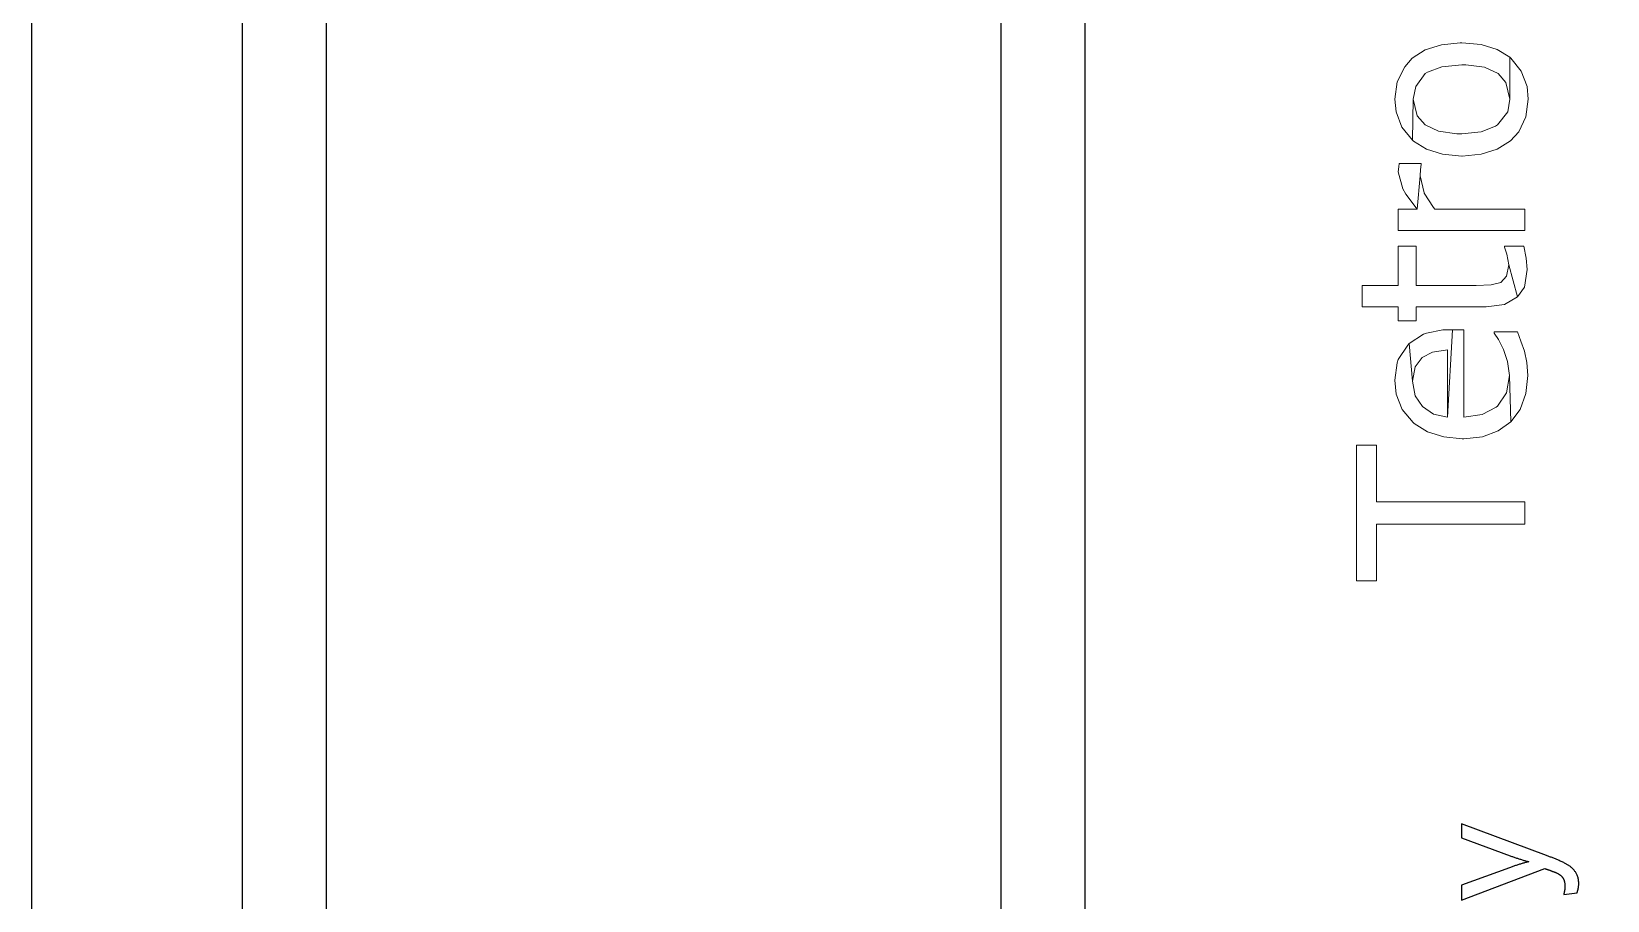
# Model space of a CAD drawing. Header units: millimetres. Extents: x 0 to 20, y 0 to 10.
# Drawn here: x 0 to 1.87, y 2.213 to 3.244 of the extents above; entities that cross this region are included whole.
import ezdxf

# ---------------------------------------------------------------- set-up
doc = ezdxf.new("R2010")
doc.units = ezdxf.units.MM
doc.header["$MEASUREMENT"] = 0
for name, color, linetype in [('Etch Layer 1', 10, 'Continuous'), ('Etch Layer 2', 112, 'Continuous'), ('Metal Layer 1', 52, 'Continuous')]:
    doc.layers.add(name, color=color, linetype=linetype)

msp = doc.modelspace()

# ---------------------------------------------------------------- linework, layer by layer
msp.add_lwpolyline([(20, 10), (0, 10), (0, 0), (20, 0)], close=True)
at = {"layer": 'Etch Layer 1'}
for points in [[(3.6715, 0.35), (0.45, 0.35, -0.414214), (0.35, 0.45), (0.35, 4.375, -0.414214), (0.45, 4.475), (0.75, 4.475), (0.75, 4.575), (0.35, 4.575, 0.414214), (0.25, 4.475), (0.25, 0.35, 0.414214), (0.35, 0.25), (3.7715, 0.25, 0.414214)], [(3.7715, 1.25), (1.35, 1.25, -0.414214), (1.25, 1.35), (1.25, 4.475, 0.414214), (1.15, 4.575), (0.75, 4.575), (0.75, 4.475), (1.05, 4.475, -0.414214), (1.15, 4.375), (1.15, 1.35, 0.414214), (1.35, 1.15), (3.6715, 1.15, -0.414214)]]:
    msp.add_lwpolyline(points, format="xyb", dxfattribs=at)
at = {"layer": 'Etch Layer 2'}
for points in [[(3.6715, 0.35), (0.45, 0.35, -0.414214), (0.35, 0.45), (0.35, 4.375, -0.414214), (0.45, 4.475), (0.75, 4.475), (0.75, 4.575), (0.35, 4.575, 0.414214), (0.25, 4.475), (0.25, 0.35, 0.414214), (0.35, 0.25), (3.7715, 0.25, 0.414214)], [(3.7715, 1.25), (1.35, 1.25, -0.414214), (1.25, 1.35), (1.25, 4.475, 0.414214), (1.15, 4.575), (0.75, 4.575), (0.75, 4.475), (1.05, 4.475, -0.414214), (1.15, 4.375), (1.15, 1.35, 0.414214), (1.35, 1.15), (3.6715, 1.15, -0.414214)]]:
    msp.add_lwpolyline(points, format="xyb", dxfattribs=at)
at = {"layer": 'Metal Layer 1', "lineweight": 0}
for points in [[(1.6173, 3.1636), (1.619, 3.1483), (1.6255, 3.1301), (1.6384, 3.1148), (1.639, 3.1636), (1.642, 3.1784), (1.6532, 3.1937), (1.6561, 3.1954), (1.6732, 3.2019), (1.6967, 3.2042), (1.7014, 3.2042), (1.7238, 3.2013), (1.7397, 3.1937), (1.7491, 3.1831), (1.7538, 3.1636), (1.7538, 3.2131), (1.7385, 3.2225), (1.7197, 3.2284), (1.6967, 3.2301), (1.6949, 3.2301), (1.6726, 3.2278), (1.6532, 3.2219), (1.6379, 3.2119), (1.629, 3.2019), (1.6202, 3.1842)], [(1.6384, 3.1148), (1.6396, 3.1136), (1.6549, 3.1042), (1.6738, 3.0983), (1.6967, 3.096), (1.6973, 3.096), (1.7197, 3.0983), (1.7385, 3.1042), (1.7544, 3.1142), (1.7644, 3.1248), (1.7726, 3.1425), (1.7756, 3.1636), (1.7744, 3.1784), (1.7673, 3.1966), (1.755, 3.2119), (1.7538, 3.2131), (1.7538, 3.1636), (1.7514, 3.1483), (1.7391, 3.133), (1.7367, 3.1313), (1.7197, 3.1248), (1.6967, 3.1224), (1.6908, 3.1224), (1.669, 3.1254), (1.6532, 3.133), (1.6437, 3.1436), (1.639, 3.1636)], [(1.6214, 3.0771), (1.6214, 3.0771), (1.6267, 3.0571), (1.6302, 3.0506), (1.6437, 3.033), (1.6473, 3.0724), (1.6479, 3.0801), (1.6484, 3.086), (1.6484, 3.0871), (1.6226, 3.0871), (1.622, 3.083)], [(1.6214, 3.033), (1.6214, 3.0077), (1.7714, 3.0077), (1.7714, 3.033), (1.6649, 3.033), (1.6632, 3.0348), (1.652, 3.0518), (1.652, 3.0524), (1.6473, 3.0724), (1.6437, 3.033)], [(1.5784, 2.9424), (1.5784, 2.9171), (1.6214, 2.9171), (1.6214, 2.9006), (1.6426, 2.9006), (1.6426, 2.9171), (1.7255, 2.9171), (1.7473, 2.92), (1.7626, 2.9288), (1.7526, 2.9671), (1.7497, 2.9535), (1.7432, 2.9459), (1.7314, 2.943), (1.7138, 2.9424), (1.6426, 2.9424), (1.6426, 2.9889), (1.6214, 2.9889), (1.6214, 2.9424)], [(1.7473, 2.9889), (1.7473, 2.9877), (1.7503, 2.9794), (1.7526, 2.9671), (1.7626, 2.9288), (1.7709, 2.9406), (1.7744, 2.9612), (1.7732, 2.9747), (1.7703, 2.9889)], [(1.6173, 2.83), (1.619, 2.8135), (1.6261, 2.7952), (1.639, 2.7799), (1.6402, 2.7788), (1.6561, 2.7688), (1.6755, 2.7629), (1.6973, 2.7605), (1.6991, 2.7605), (1.7214, 2.7629), (1.7397, 2.7699), (1.755, 2.7805), (1.7532, 2.8358), (1.7497, 2.8152), (1.7391, 2.7994), (1.7373, 2.7982), (1.7208, 2.7894), (1.6991, 2.7864), (1.6991, 2.89), (1.6855, 2.89), (1.6796, 2.7864), (1.6632, 2.7899), (1.6502, 2.7988), (1.6414, 2.8117), (1.6384, 2.8288), (1.6343, 2.8735), (1.6326, 2.8717), (1.6214, 2.8547), (1.6202, 2.8506)], [(1.6343, 2.8735), (1.6384, 2.8288), (1.6414, 2.8458), (1.6496, 2.857), (1.662, 2.8635), (1.6796, 2.8659), (1.6796, 2.7864), (1.6855, 2.89), (1.6743, 2.89), (1.6549, 2.8859), (1.6514, 2.8847)], [(1.735, 2.8876), (1.735, 2.8859), (1.7403, 2.8782), (1.7461, 2.8664), (1.7508, 2.8523), (1.7532, 2.8358), (1.755, 2.7805), (1.755, 2.7805), (1.7661, 2.7952), (1.7726, 2.8141), (1.775, 2.8358), (1.7738, 2.8511), (1.7709, 2.8647), (1.7667, 2.8765), (1.7626, 2.8876)], [(1.5719, 2.7529), (1.5719, 2.5922), (1.5955, 2.5922), (1.5955, 2.6593), (1.7714, 2.6593), (1.7714, 2.6858), (1.5955, 2.6858), (1.5955, 2.7529)]]:
    msp.add_lwpolyline(points, close=True, dxfattribs=at)
at = {"layer": 'Metal Layer 1'}
msp.add_lwpolyline([(1.7995, 2.2493), (1.8, 2.2491), (1.8006, 2.2489), (1.8011, 2.2487), (1.8017, 2.2485), (1.8022, 2.2483), (1.8028, 2.2481), (1.8034, 2.2478), (1.804, 2.2476), (1.8045, 2.2474), (1.8051, 2.2472), (1.8057, 2.247), (1.8062, 2.2468), (1.8067, 2.2466), (1.8073, 2.2463), (1.8078, 2.2461), (1.8083, 2.2459), (1.8089, 2.2457), (1.8095, 2.2454), (1.81, 2.2452), (1.8106, 2.2449), (1.8111, 2.2446), (1.8116, 2.2444), (1.812, 2.2441), (1.8123, 2.2439), (1.8126, 2.2437), (1.8129, 2.2435), (1.8132, 2.2433), (1.8135, 2.2431), (1.8137, 2.2429), (1.814, 2.2426), (1.8143, 2.2424), (1.8145, 2.2421), (1.8148, 2.2419), (1.815, 2.2416), (1.8153, 2.2413), (1.8155, 2.2411), (1.8157, 2.2408), (1.816, 2.2405), (1.8162, 2.2403), (1.8163, 2.24), (1.8165, 2.2397), (1.8167, 2.2395), (1.8168, 2.2392), (1.817, 2.239), (1.8171, 2.2388), (1.8172, 2.2386), (1.8174, 2.2384), (1.8175, 2.2382), (1.8175, 2.238), (1.8176, 2.2378), (1.8177, 2.2376), (1.8178, 2.2375), (1.8178, 2.2373), (1.8179, 2.2372), (1.8179, 2.2371), (1.818, 2.237), (1.818, 2.237), (1.818, 2.2368), (1.8181, 2.2365), (1.8182, 2.2362), (1.8183, 2.2359), (1.8184, 2.2356), (1.8185, 2.2353), (1.8186, 2.235), (1.8186, 2.2347), (1.8187, 2.2344), (1.8187, 2.2341), (1.8188, 2.2334), (1.8189, 2.2328), (1.819, 2.2322), (1.819, 2.2315), (1.8191, 2.2309), (1.8191, 2.2303), (1.8191, 2.2297), (1.8191, 2.2292), (1.8191, 2.2288), (1.8191, 2.2284), (1.819, 2.228), (1.819, 2.2276), (1.819, 2.2271), (1.8189, 2.2267), (1.8189, 2.2263), (1.8188, 2.2259), (1.8188, 2.2255), (1.8187, 2.225), (1.8186, 2.2246), (1.8186, 2.2242), (1.8185, 2.2238), (1.8184, 2.2234), (1.8183, 2.223), (1.8182, 2.2225), (1.8181, 2.2221), (1.818, 2.2217), (1.8179, 2.2213), (1.8178, 2.2209), (1.8177, 2.2205), (1.8176, 2.2201), (1.8334, 2.222), (1.8335, 2.2224), (1.8337, 2.2229), (1.8338, 2.2233), (1.834, 2.2238), (1.8341, 2.2242), (1.8342, 2.2247), (1.8344, 2.2252), (1.8345, 2.2256), (1.8346, 2.2261), (1.8347, 2.2266), (1.8348, 2.2271), (1.8349, 2.2275), (1.835, 2.228), (1.8351, 2.2285), (1.8351, 2.229), (1.8352, 2.2294), (1.8353, 2.2299), (1.8353, 2.2304), (1.8354, 2.2309), (1.8354, 2.2313), (1.8354, 2.2318), (1.8354, 2.2323), (1.8354, 2.2328), (1.8354, 2.2338), (1.8354, 2.2348), (1.8353, 2.2359), (1.8352, 2.2369), (1.835, 2.2379), (1.8348, 2.2389), (1.8346, 2.2399), (1.8343, 2.2409), (1.834, 2.2418), (1.8336, 2.2428), (1.8332, 2.2436), (1.8328, 2.2445), (1.8324, 2.2453), (1.8319, 2.246), (1.8315, 2.2468), (1.831, 2.2474), (1.8305, 2.2481), (1.83, 2.2487), (1.8295, 2.2493), (1.829, 2.2499), (1.8284, 2.2504), (1.8279, 2.251), (1.8273, 2.2515), (1.8267, 2.252), (1.8261, 2.2525), (1.8255, 2.253), (1.8248, 2.2535), (1.8242, 2.254), (1.8235, 2.2544), (1.8229, 2.2548), (1.8222, 2.2553), (1.8215, 2.2557), (1.8209, 2.2561), (1.8202, 2.2565), (1.8195, 2.2569), (1.8186, 2.2573), (1.8176, 2.2578), (1.8166, 2.2583), (1.8156, 2.2588), (1.8145, 2.2593), (1.8135, 2.2597), (1.8124, 2.2602), (1.8115, 2.2606), (1.8105, 2.261), (1.8096, 2.2614), (1.8087, 2.2618), (1.8077, 2.2621), (1.8067, 2.2625), (1.8058, 2.2629), (1.8048, 2.2633), (1.8038, 2.2637), (1.8028, 2.2641), (1.8019, 2.2644), (1.8009, 2.2648), (1.7999, 2.2652), (1.799, 2.2655), (1.798, 2.2659), (1.7971, 2.2662), (1.6962, 2.3038), (1.6962, 2.2871), (1.754, 2.2659), (1.7549, 2.2656), (1.7559, 2.2652), (1.7568, 2.2649), (1.7578, 2.2646), (1.7588, 2.2642), (1.7597, 2.2639), (1.7607, 2.2636), (1.7616, 2.2632), (1.7626, 2.2629), (1.7636, 2.2626), (1.7645, 2.2623), (1.7655, 2.262), (1.7665, 2.2617), (1.7675, 2.2614), (1.7684, 2.2611), (1.7694, 2.2608), (1.7704, 2.2605), (1.7714, 2.2603), (1.7723, 2.26), (1.7733, 2.2597), (1.7743, 2.2595), (1.7753, 2.2592), (1.7763, 2.2589), (1.7753, 2.2587), (1.7743, 2.2584), (1.7732, 2.2581), (1.7722, 2.2579), (1.7712, 2.2576), (1.7702, 2.2573), (1.7692, 2.257), (1.7682, 2.2567), (1.7672, 2.2564), (1.7663, 2.2561), (1.7653, 2.2558), (1.7643, 2.2555), (1.7633, 2.2552), (1.7623, 2.2548), (1.7613, 2.2545), (1.7603, 2.2542), (1.7593, 2.2539), (1.7583, 2.2535), (1.7574, 2.2532), (1.7564, 2.2528), (1.7554, 2.2525), (1.7544, 2.2521), (1.7534, 2.2518), (1.6962, 2.2312), (1.6962, 2.2131), (1.7954, 2.2507), (1.7956, 2.2506), (1.7958, 2.2506), (1.7959, 2.2505), (1.7961, 2.2504), (1.7963, 2.2504), (1.7965, 2.2503), (1.7966, 2.2503), (1.7968, 2.2502), (1.797, 2.2501), (1.7972, 2.2501), (1.7973, 2.25), (1.7975, 2.2499), (1.7977, 2.2499), (1.7979, 2.2498), (1.798, 2.2497), (1.7982, 2.2497), (1.7984, 2.2496), (1.7986, 2.2496), (1.7988, 2.2495), (1.799, 2.2494), (1.7991, 2.2494), (1.7993, 2.2493)], close=True, dxfattribs=at)

doc.saveas('drawing.dxf')
